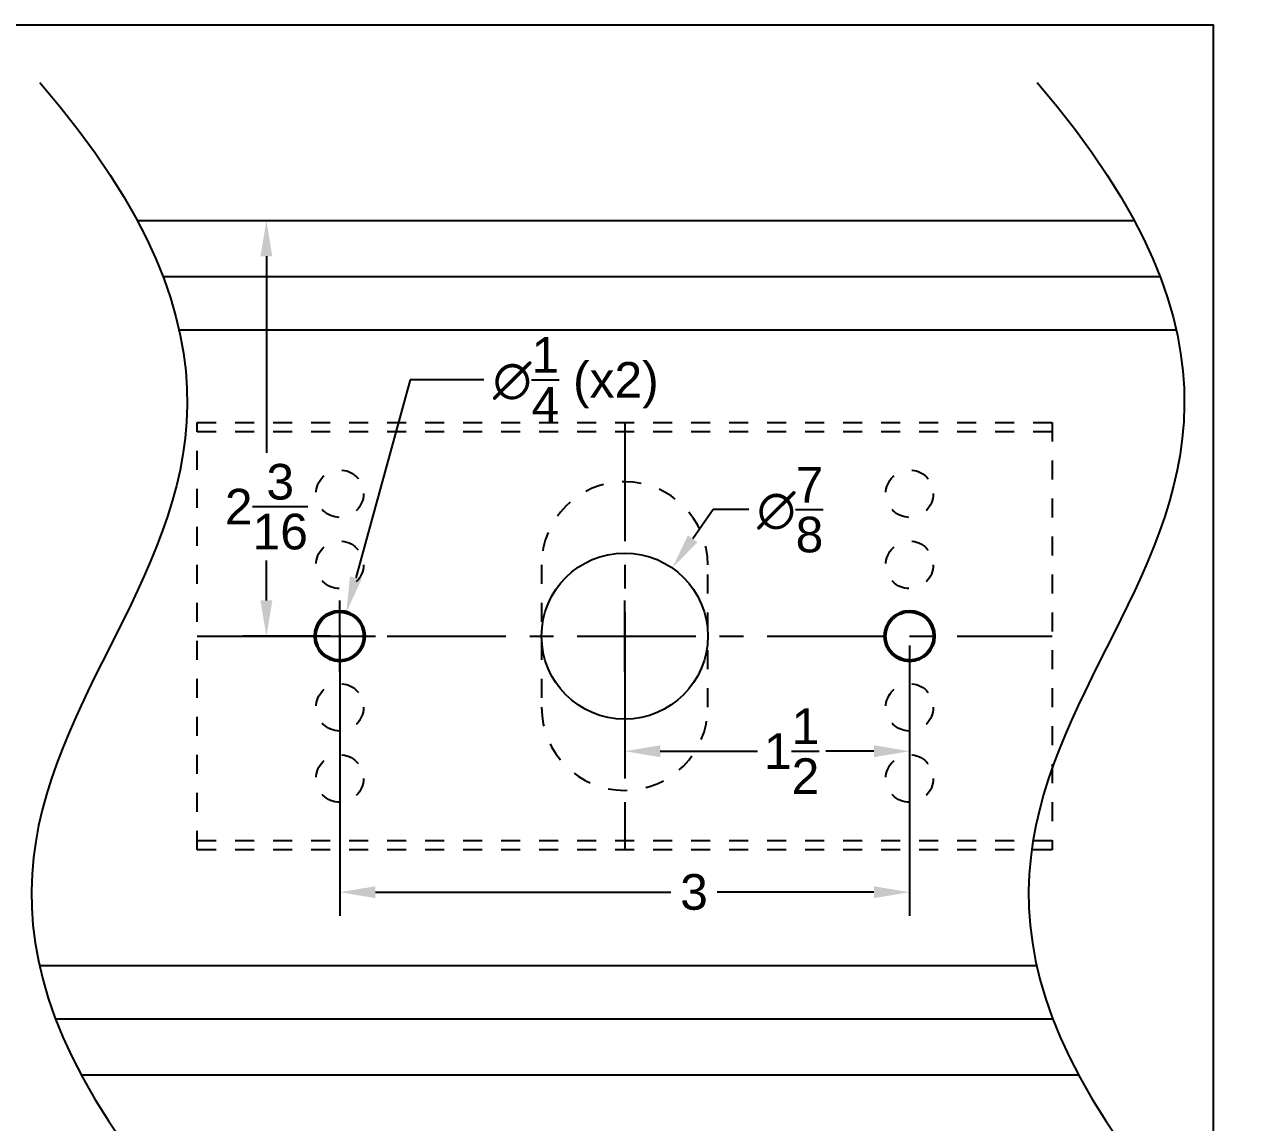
# Model space of a CAD drawing. Extents: x -3.5 to 15.6, y -13 to 0.
# Drawn here: x 9.09 to 15.59, y -5.78 to 0 of the extents above; entities that cross this region are included whole.
import ezdxf
from ezdxf import colors
from ezdxf.entities.mleader import LeaderData, LeaderLine
from ezdxf.math import Vec2, Vec3

# ---------------------------------------------------------------- set-up
doc = ezdxf.new("R2010")
doc.units = 0
doc.header["$LTSCALE"] = 0.5
doc.header["$MEASUREMENT"] = 0
doc.linetypes.add('CENTER', pattern=[2, 1.25, -0.25, 0.25, -0.25])
doc.linetypes.add('HIDDEN2', pattern=[0.1875, 0.125, -0.0625])
doc.layers.get('Defpoints').update_dxf_attribs({"linetype": 'CONTINUOUS'})
for name, color, linetype in [('Centerline', 210, 'CENTER'), ('Dimension', 10, 'CONTINUOUS'), ('FAB DWG', 221, 'CONTINUOUS'), ('Housing', 150, 'CONTINUOUS'), ('WallMount Bracket', 190, 'CONTINUOUS')]:
    doc.layers.add(name, color=color, linetype=linetype)
doc.layers.add('Text-Unprinted', color=131, linetype='CONTINUOUS', plot=False)
doc.styles.get("Standard").update_dxf_attribs({"font": 'arial.ttf'})
doc.dimstyles.get("Standard").update_dxf_attribs({"dimtxt": 0.18, "dimasz": 0.18, "dimexe": 0.18, "dimexo": 0.0625, "dimgap": 0.09, "dimtad": 0, "dimtih": 1, "dimtoh": 1, "dimdec": 4, "dimzin": 0, "dimdsep": 46, "dimtxsty": 'Standard', "dimcen": 0.09, "dimadec": 0, "dimazin": 0, "dimtfac": 1, "dimtdec": 4, "dimtofl": 0, "dimtmove": 0, "dimatfit": 3, "dimfxl": 1, "dimtolj": 1, "dimtzin": 0, "dimarcsym": 0})

# ---------------------------------------------------------------- blocks, each defined once
blk = doc.blocks.new('*D0')
at = {"layer": 'Defpoints', "color": 0, "transparency": 16777216}
for p in [(10.3612, -1.0319), (10.7475, -1.0319), (10.7475, -3.2194)]:
    blk.add_point(p, dxfattribs=at)
at = {"layer": 'FAB DWG', "color": 0, "lineweight": -2, "transparency": 16777216}
for p, q in [((10.6975, -1.0319), (10.2362, -1.0319)), ((10.3612, -1.2194), (10.3612, -2.255)), ((10.3612, -3.0319), (10.3612, -2.8206)), ((10.6975, -3.2194), (10.2362, -3.2194))]:
    blk.add_line(p, q, dxfattribs=at)
at = {"layer": 'FAB DWG', "color": 0, "transparency": 16777216}
for points in [[(10.33, -1.2194), (10.3925, -1.2194), (10.3612, -1.0319)], [(10.33, -3.0319), (10.3925, -3.0319), (10.3612, -3.2194)]]:
    blk.add_solid(points, dxfattribs=at)
at = {"layer": 'FAB DWG', "color": 0, "transparency": 16777216, "insert": (10.3612, -2.5378), "char_height": 0.1875, "attachment_point": 5}
blk.add_mtext('\\A1;2{\\H1x;\\S3/16;}', dxfattribs=at)
blk = doc.blocks.new('*D1')
at = {"layer": 'Defpoints', "color": 0, "transparency": 16777216}
for p in [(10.7475, -3.1569), (13.7475, -3.2194), (13.7475, -4.5679)]:
    blk.add_point(p, dxfattribs=at)
at = {"layer": 'FAB DWG', "color": 0, "lineweight": -2, "transparency": 16777216}
for p, q in [((10.7475, -3.2069), (10.7475, -4.6929)), ((13.7475, -3.2694), (13.7475, -4.6929)), ((10.935, -4.5679), (12.4912, -4.5679)), ((13.56, -4.5679), (12.7339, -4.5679))]:
    blk.add_line(p, q, dxfattribs=at)
at = {"layer": 'FAB DWG', "color": 0, "transparency": 16777216}
for points in [[(10.935, -4.5367), (10.935, -4.5992), (10.7475, -4.5679)], [(13.56, -4.5367), (13.56, -4.5992), (13.7475, -4.5679)]]:
    blk.add_solid(points, dxfattribs=at)
at = {"layer": 'FAB DWG', "color": 0, "transparency": 16777216, "insert": (12.6126, -4.5679), "char_height": 0.1875, "attachment_point": 5}
blk.add_mtext('\\A1;3', dxfattribs=at)
blk = doc.blocks.new('*D2')
at = {"layer": 'Defpoints', "color": 0, "transparency": 16777216}
for p in [(12.4983, -2.8608), (11.9968, -3.5779)]:
    blk.add_point(p, dxfattribs=at)
at = {"layer": 'FAB DWG', "color": 0, "lineweight": -2, "transparency": 16777216}
for p, q in [((12.7132, -2.5535), (12.6057, -2.7072)), ((12.9007, -2.5535), (12.7132, -2.5535)), ((12.2475, -3.4069), (12.2475, -3.0319)), ((12.06, -3.2194), (12.435, -3.2194))]:
    blk.add_line(p, q, dxfattribs=at)
at = {"layer": 'FAB DWG', "color": 0, "transparency": 16777216}
blk.add_solid([(12.5801, -2.6893), (12.6313, -2.7251), (12.4983, -2.8608)], dxfattribs=at)
at = {"layer": 'FAB DWG', "color": 0, "transparency": 16777216, "insert": (13.119, -2.5535), "char_height": 0.1875, "attachment_point": 5}
blk.add_mtext('\\A1;∅{\\H1x;\\S7/8;}', dxfattribs=at)
blk = doc.blocks.new('*D3')
at = {"layer": 'Defpoints', "color": 0, "transparency": 16777216}
for p in [(10.782, -3.094), (10.7131, -3.3447)]:
    blk.add_point(p, dxfattribs=at)
at = {"layer": 'FAB DWG', "color": 0, "lineweight": -2, "transparency": 16777216}
for p, q in [((11.118, -1.87), (10.8316, -2.9132)), ((11.5057, -1.87), (11.118, -1.87)), ((10.7475, -3.4069), (10.7475, -3.0319)), ((10.56, -3.2194), (10.935, -3.2194))]:
    blk.add_line(p, q, dxfattribs=at)
at = {"layer": 'FAB DWG', "color": 0, "transparency": 16777216}
blk.add_solid([(10.8015, -2.9049), (10.8617, -2.9215), (10.782, -3.094)], dxfattribs=at)
at = {"layer": 'FAB DWG', "color": 0, "transparency": 16777216, "insert": (11.9905, -1.87), "char_height": 0.1875, "attachment_point": 5}
blk.add_mtext('\\A1;∅{\\H1x;\\S1/4;} (x2)', dxfattribs=at)
blk = doc.blocks.new('*D4')
at = {"layer": 'Defpoints', "color": 0, "transparency": 16777216}
for p in [(12.2475, -3.2194), (13.7475, -3.2194), (13.7475, -3.8256)]:
    blk.add_point(p, dxfattribs=at)
at = {"layer": 'FAB DWG', "color": 0, "lineweight": -2, "transparency": 16777216}
for p, q in [((12.2475, -3.2694), (12.2475, -3.9506)), ((13.7475, -3.2694), (13.7475, -3.9506)), ((12.435, -3.8256), (12.9461, -3.8256)), ((13.56, -3.8256), (13.3074, -3.8256))]:
    blk.add_line(p, q, dxfattribs=at)
at = {"layer": 'FAB DWG', "color": 0, "transparency": 16777216}
for points in [[(12.435, -3.7944), (12.435, -3.8569), (12.2475, -3.8256)], [(13.56, -3.7944), (13.56, -3.8569), (13.7475, -3.8256)]]:
    blk.add_solid(points, dxfattribs=at)
at = {"layer": 'FAB DWG', "color": 0, "transparency": 16777216, "insert": (13.1267, -3.8256), "char_height": 0.1875, "attachment_point": 5}
blk.add_mtext('\\A1;1{\\H1x;\\S1/2;}', dxfattribs=at)

msp = doc.modelspace()

# ---------------------------------------------------------------- linework, layer by layer
at = {"layer": 'Centerline', "transparency": 16777216}
for p, q in [((12.24753, -2.09437), (12.24753, -4.34437)), ((9.99753, -3.21937), (14.49753, -3.21937))]:
    msp.add_line(p, q, dxfattribs=at)
at = {"layer": 'Dimension', "transparency": 16777216}
for points in [[(9.168679, -0.304243), (10.344029, -1.671193), (9.534287, -3.281882), (8.724545, -4.89257), (9.899895, -6.25952)], [(14.418679, -0.304243), (15.594029, -1.671193), (14.784287, -3.281882), (13.974545, -4.89257), (15.149895, -6.25952)]]:
    msp.add_open_spline(points, degree=3, dxfattribs=at)
at = {"layer": 'Housing', "linetype": 'Continuous', "lineweight": 25, "transparency": 16777216}
for p, q in [((15.067155, -1.32787), (9.817155, -1.32787)), ((15.151843, -1.60787), (9.901843, -1.60787)), ((14.416726, -4.95587), (9.166726, -4.95587)), ((14.50141, -5.23587), (9.25141, -5.23587))]:
    msp.add_line(p, q, dxfattribs=at)
at = {"layer": 'Housing', "transparency": 16777216}
for points in [[(9.681248, -1.03187), (14.931248, -1.03187)], [(14.637314, -5.53187), (9.387314, -5.53187)]]:
    msp.add_lwpolyline(points, dxfattribs=at)
at = {"layer": 'Housing', "linetype": 'Continuous', "lineweight": 25, "transparency": 16777216}
msp.add_circle((12.24753, -3.21937), 0.4375, dxfattribs=at)
at = {"layer": 'Housing', "linetype": 'Continuous', "lineweight": 50, "transparency": 16777216}
for centre in [(10.74753, -3.21937), (13.74753, -3.21937)]:
    msp.add_circle(centre, 0.13, dxfattribs=at)
at = {"layer": 'Text-Unprinted', "transparency": 16777216}
msp.add_lwpolyline([(0, 0), (15.345341, 0), (15.345341, -12.953341), (0, -12.953341)], close=True, dxfattribs=at)
at = {"layer": 'WallMount Bracket', "linetype": 'HIDDEN2', "transparency": 16777216}
for p, q in [((9.99753, -2.14237), (14.49753, -2.14237)), ((9.99753, -4.29637), (14.49753, -4.29637))]:
    msp.add_line(p, q, dxfattribs=at)
msp.add_lwpolyline([(9.99753, -2.09437), (14.49753, -2.09437), (14.49753, -4.34437), (9.99753, -4.34437)], close=True, dxfattribs=at)
msp.add_lwpolyline([(11.81003, -2.84437), (11.81003, -3.59437, 1), (12.68503, -3.59437), (12.68503, -2.84437, 1)], format="xyb", close=True, dxfattribs=at)
for centre in [(10.74753, -2.46937), (13.74753, -2.46937), (10.74753, -2.84437), (13.74753, -2.84437), (10.74753, -3.21937), (13.74753, -3.21937), (10.74753, -3.59437), (13.74753, -3.59437), (10.74753, -3.96937), (13.74753, -3.96937)]:
    msp.add_circle(centre, 0.125, dxfattribs=at)

# ---------------------------------------------------------------- dimensions: what is measured, and where the dimension line sits
at = {"layer": 'FAB DWG', "transparency": 16777216}
dim = msp.add_linear_dim(base=(10.361219, -1.03187), p1=(10.74753, -3.21937), p2=(10.74753, -1.03187), angle=90, dimstyle='Standard', override={"dimtxt": 0.1875, "dimasz": 0.1875, "dimexe": 0.125, "dimexo": 0.05, "dimgap": 0.06, "dimdec": 5, "dimlunit": 5, "dimcen": 0.1875, "dimadec": 3, "dimtdec": 3}, dxfattribs=at)
dim.commit()
dim.dimension.update_dxf_attribs({"geometry": '*D0', "text_midpoint": (10.361219, -2.537771), "dimtype": 128})
dim = msp.add_diameter_dim_2p(p1=(10.713109, -3.34473), p2=(10.781951, -3.09401), text='<> (x2)', dimstyle='Standard', override={"dimtxt": 0.1875, "dimasz": 0.1875, "dimexe": 0.125, "dimexo": 0.05, "dimgap": 0.06, "dimdec": 5, "dimlunit": 5, "dimcen": 0.1875, "dimadec": 3, "dimtdec": 3}, dxfattribs=at)
dim.commit()
dim.dimension.update_dxf_attribs({"geometry": '*D3', "text_midpoint": (11.990546, -1.869956), "dimtype": 131})
dim = msp.add_diameter_dim_2p(p1=(11.996804, -3.577899), p2=(12.498256, -2.860841), dimstyle='Standard', override={"dimtxt": 0.1875, "dimasz": 0.1875, "dimexe": 0.125, "dimexo": 0.05, "dimgap": 0.06, "dimdec": 5, "dimlunit": 5, "dimcen": 0.1875, "dimadec": 3, "dimtdec": 3}, dxfattribs=at)
dim.commit()
dim.dimension.update_dxf_attribs({"geometry": '*D2', "text_midpoint": (13.119002, -2.553531)})
for base, p1, picture, middle in [((13.74753, -4.567946), (10.74753, -3.15687), '*D1', (12.612551, -4.567946)), ((13.74753, -3.825605), (12.24753, -3.21937), '*D4', (13.126734, -3.825605))]:
    dim = msp.add_linear_dim(base=base, p1=p1, p2=(13.74753, -3.21937), dimstyle='Standard', override={"dimtxt": 0.1875, "dimasz": 0.1875, "dimexe": 0.125, "dimexo": 0.05, "dimgap": 0.06, "dimdec": 5, "dimlunit": 5, "dimcen": 0.1875, "dimadec": 3, "dimtdec": 3}, dxfattribs=at)
    dim.commit()
    dim.dimension.update_dxf_attribs({"geometry": picture, "text_midpoint": middle, "dimtype": 128})

# ---------------------------------------------------------------- leaders
at = {"layer": 'FAB DWG', "ltscale": 0.5, "transparency": 16777216}
ml = msp.add_multileader_mtext('Standard', dxfattribs=at)
ml.set_content('HW83238', color=256)
ml.set_leader_properties()
ml.build(insert=Vec2(0, 0))
ml.multileader.update_dxf_attribs({"dogleg_length": 0.36, "arrow_head_size": 0.5})
ctx = ml.context
ctx.base_point, ctx.char_height, ctx.arrow_head_size, ctx.landing_gap_size, ctx.plane_origin = Vec3(5.722403, -3.283086), 0.188, 0.5, 0.09, Vec3(-8.105658, -8.668667)
notes = []
notes.append((ctx, [(0, (1, 1, 0), (5.436465, -3.283086), (1, 0), 0.285937, [(0, [(4.724901, -4.974126)], 0, [])])]))
ctx.mtext.insert, ctx.mtext.width, ctx.mtext.flow_direction = Vec3(5.812403, -3.187419), 7.6221832, 5
ml = msp.add_multileader_mtext('Standard', dxfattribs=at)
ml.set_content('BK01341', color=256)
ml.set_leader_properties()
ml.build(insert=Vec2(0, 0))
ml.multileader.update_dxf_attribs({"dogleg_length": 0.594064, "arrow_head_size": 0.5})
ctx = ml.context
ctx.base_point, ctx.char_height, ctx.arrow_head_size, ctx.landing_gap_size, ctx.plane_origin = Vec3(7.666376, -4.281766), 0.188, 0.5, 0.09, Vec3(0.785635, -11.026046)
notes.append((ctx, [(0, (1, 1, 0), (7.400356, -4.281766), (1, 0), 0.26602, [(0, [(6.701785, -6.584953)], 0, [])])]))
ctx.mtext.insert, ctx.mtext.width, ctx.mtext.flow_direction = Vec3(7.756376, -4.186099), 7.6221832, 5
for ctx, leaders in notes:
    for number, flags, end, landing, length, lines in leaders:
        leader = LeaderData()
        leader.index, (leader.has_last_leader_line, leader.has_dogleg_vector, leader.attachment_direction) = number, flags
        leader.last_leader_point, leader.dogleg_vector, leader.dogleg_length = Vec3(end), Vec3(landing), length
        for number, points, colour, breaks in lines:
            line = LeaderLine()
            line.index, line.vertices, line.color, line.breaks = number, Vec3.list(points), colors.encode_raw_color(colour), breaks
            leader.lines.append(line)
        ctx.leaders.append(leader)

doc.saveas('drawing.dxf')
